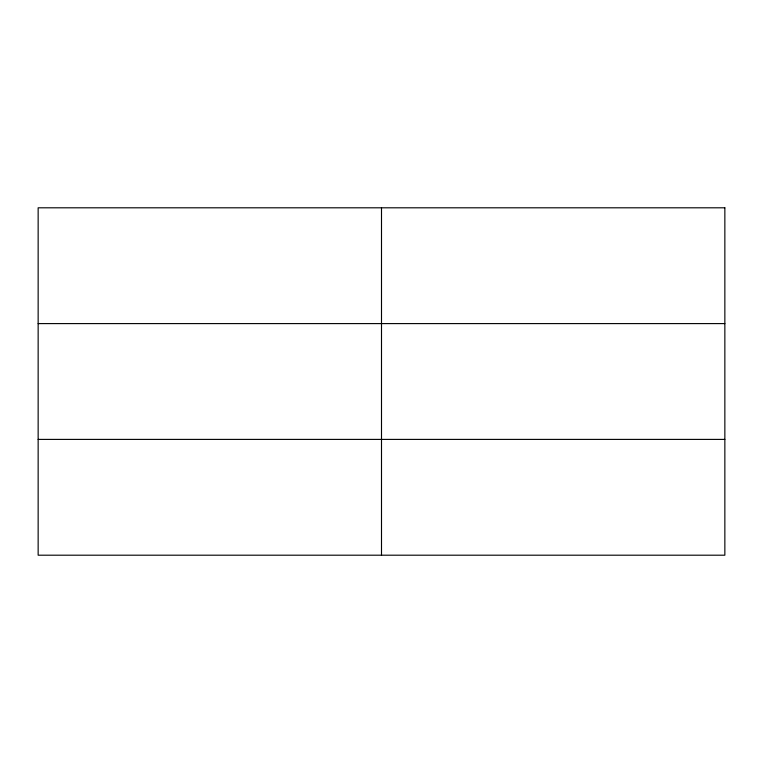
<?xml version="1.0" encoding="UTF-8"?>
<svg xmlns="http://www.w3.org/2000/svg" width="763" height="763" viewBox="0 0 763 763"><rect width="100%" height="100%" fill="white"/><g stroke="black" fill="none" stroke-linecap="round" stroke-linejoin="round"><path stroke-width="1.14" d="M38.15 323.598L724.85 323.598M38.15 439.402L724.85 439.402M381.5 207.803L381.5 555.197M724.85 207.803L38.15 207.803L38.15 555.197L724.85 555.197L724.85 207.803"/></g></svg>
